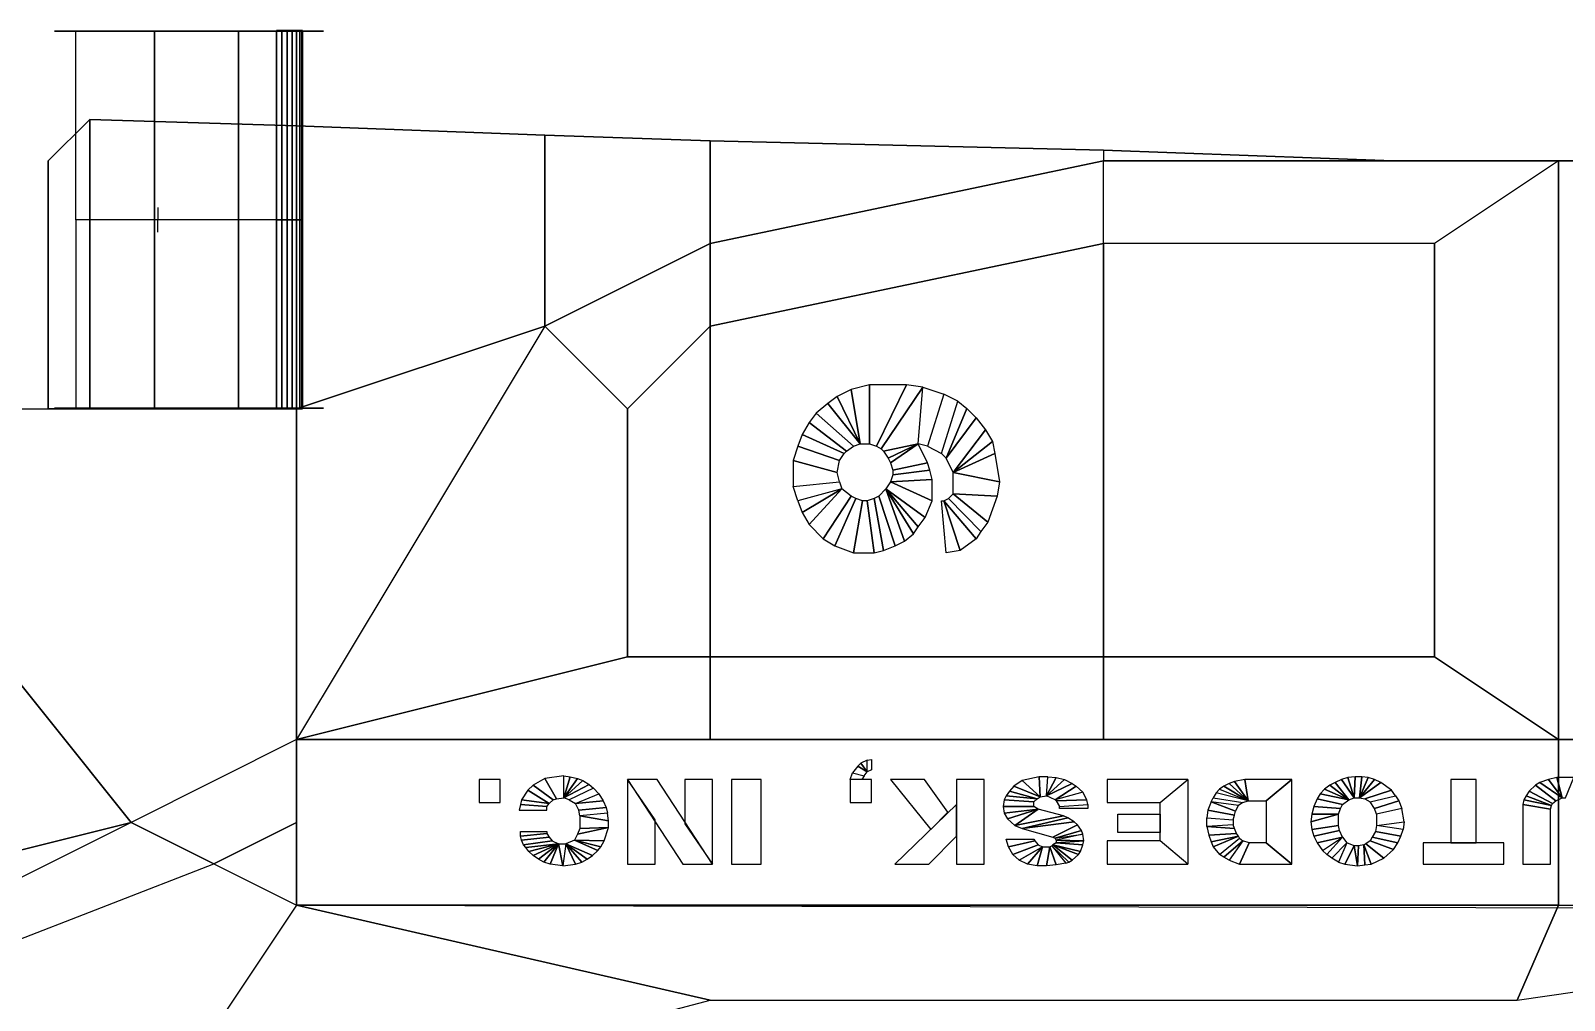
# Model space of a CAD drawing. Extents: x -11 to 118, y -54 to 30.
# Drawn here: x 18.79 to 37.32, y 15.85 to 27.57 of the extents above; entities that cross this region are included whole.
import ezdxf

# ---------------------------------------------------------------- set-up
doc = ezdxf.new("R2010")
doc.units = 0
doc.header["$MEASUREMENT"] = 0
doc.layers.get('0').update_dxf_attribs({"linetype": 'CONTINUOUS'})
for name, color, linetype in [('1', 1, 'CONTINUOUS'), ('5', 5, 'CONTINUOUS'), ('CAR1', 7, 'CONTINUOUS')]:
    doc.layers.add(name, color=color, linetype=linetype)

# ---------------------------------------------------------------- blocks, each defined once
blk = doc.blocks.new('W1', base_point=(186.463, 28.624, 6))
at = {"color": 5}
for p in [(183.11, 36.746, 5.315), (183.11, 35.746, 5.315)]:
    blk.add_line(p, (183.11, 36.246, 5.315), dxfattribs=at)
at = {"color": 5, "linetype": 'Continuous'}
for points in [[(180.61, 43.841, 6.815), (180.61, 43.841, 5.315), (185.61, 43.841, 5.315), (185.61, 43.841, 6.815)], [(183.028, 36.246, 5.915), (181.128, 36.246, 5.965), (181.128, 43.841, 5.965), (183.028, 43.842, 5.915)], [(183.028, 36.246, 6.215), (181.128, 36.246, 6.165), (181.128, 43.841, 6.165), (183.028, 43.842, 6.215)], [(185.058, 36.246, 5.665), (183.028, 36.246, 5.915), (183.028, 43.842, 5.915), (185.058, 43.842, 5.665)], [(185.058, 36.246, 6.465), (183.028, 36.246, 6.215), (183.028, 43.842, 6.215), (185.058, 43.842, 6.465)], [(185.974, 36.246, 5.582), (185.058, 36.246, 5.665), (185.058, 43.842, 5.665), (185.974, 43.842, 5.582)], [(185.974, 36.246, 6.548), (185.058, 36.246, 6.465), (185.058, 43.842, 6.465), (185.974, 43.842, 6.548)], [(185.61, 43.841, 6.815), (187.11, 43.841, 6.315), (187.11, 43.841, 5.815), (185.61, 43.841, 5.315)], [(185.98, 43.868, 6.548), (185.98, 36.246, 6.548), (186.11, 36.246, 6.565), (186.11, 43.868, 6.565)], [(186.11, 43.868, 5.565), (186.11, 36.246, 5.565), (185.98, 36.246, 5.582), (185.98, 43.868, 5.582)], [(186.11, 43.868, 6.565), (186.11, 36.246, 6.565), (186.239, 36.246, 6.548), (186.239, 43.868, 6.548)], [(186.239, 43.868, 5.582), (186.239, 36.246, 5.582), (186.11, 36.246, 5.565), (186.11, 43.868, 5.565)], [(186.239, 43.868, 6.548), (186.239, 36.246, 6.548), (186.36, 36.246, 6.498), (186.36, 43.868, 6.498)], [(186.36, 43.868, 5.632), (186.36, 36.246, 5.632), (186.239, 36.246, 5.582), (186.239, 43.868, 5.582)], [(186.36, 43.868, 6.498), (186.36, 36.246, 6.498), (186.463, 36.246, 6.418), (186.463, 43.868, 6.418)], [(186.463, 43.868, 5.711), (186.463, 36.246, 5.711), (186.36, 36.246, 5.632), (186.36, 43.868, 5.632)], [(186.463, 43.868, 6.418), (186.463, 36.246, 6.418), (186.543, 36.246, 6.315), (186.543, 43.868, 6.315)], [(186.543, 43.868, 5.815), (186.543, 36.246, 5.815), (186.463, 36.246, 5.711), (186.463, 43.868, 5.711)], [(186.543, 43.868, 6.315), (186.543, 36.246, 6.315), (186.593, 36.246, 6.194), (186.593, 43.868, 6.194)], [(186.593, 43.868, 5.935), (186.593, 36.246, 5.935), (186.543, 36.246, 5.815), (186.543, 43.868, 5.815)], [(186.593, 43.868, 6.194), (186.593, 36.246, 6.194), (186.61, 36.246, 6.065), (186.61, 43.868, 6.065)], [(186.61, 43.868, 6.065), (186.61, 36.246, 6.065), (186.593, 36.246, 5.935), (186.593, 43.868, 5.935)], [(183.028, 36.246, 6.215), (181.128, 36.246, 6.165), (181.128, 28.65, 6.165), (183.028, 28.65, 6.215)], [(183.028, 36.246, 5.915), (181.128, 36.246, 5.965), (181.128, 28.65, 5.965), (183.028, 28.65, 5.915)], [(185.058, 36.246, 6.465), (183.028, 36.246, 6.215), (183.028, 28.65, 6.215), (185.058, 28.65, 6.465)], [(185.058, 36.246, 5.665), (183.028, 36.246, 5.915), (183.028, 28.65, 5.915), (185.058, 28.65, 5.665)], [(185.974, 36.246, 6.548), (185.058, 36.246, 6.465), (185.058, 28.65, 6.465), (185.974, 28.65, 6.548)], [(185.974, 36.246, 5.582), (185.058, 36.246, 5.665), (185.058, 28.65, 5.665), (185.974, 28.65, 5.582)], [(186.11, 28.624, 5.565), (186.11, 36.246, 5.565), (185.98, 36.246, 5.582), (185.98, 28.624, 5.582)], [(185.98, 28.624, 6.548), (185.98, 36.246, 6.548), (186.11, 36.246, 6.565), (186.11, 28.624, 6.565)], [(186.239, 28.624, 5.582), (186.239, 36.246, 5.582), (186.11, 36.246, 5.565), (186.11, 28.624, 5.565)], [(186.11, 28.624, 6.565), (186.11, 36.246, 6.565), (186.239, 36.246, 6.548), (186.239, 28.624, 6.548)], [(186.36, 28.624, 5.632), (186.36, 36.246, 5.632), (186.239, 36.246, 5.582), (186.239, 28.624, 5.582)], [(186.239, 28.624, 6.548), (186.239, 36.246, 6.548), (186.36, 36.246, 6.498), (186.36, 28.624, 6.498)], [(186.463, 28.624, 5.711), (186.463, 36.246, 5.711), (186.36, 36.246, 5.632), (186.36, 28.624, 5.632)], [(186.36, 28.624, 6.498), (186.36, 36.246, 6.498), (186.463, 36.246, 6.418), (186.463, 28.624, 6.418)], [(186.543, 28.624, 5.815), (186.543, 36.246, 5.815), (186.463, 36.246, 5.711), (186.463, 28.624, 5.711)], [(186.463, 28.624, 6.418), (186.463, 36.246, 6.418), (186.543, 36.246, 6.315), (186.543, 28.624, 6.315)], [(186.593, 28.624, 5.935), (186.593, 36.246, 5.935), (186.543, 36.246, 5.815), (186.543, 28.624, 5.815)], [(186.543, 28.624, 6.315), (186.543, 36.246, 6.315), (186.593, 36.246, 6.194), (186.593, 28.624, 6.194)], [(186.61, 28.624, 6.065), (186.61, 36.246, 6.065), (186.593, 36.246, 5.935), (186.593, 28.624, 5.935)], [(186.593, 28.624, 6.194), (186.593, 36.246, 6.194), (186.61, 36.246, 6.065), (186.61, 28.624, 6.065)], [(180.61, 28.65, 6.815), (180.61, 28.65, 5.315), (185.61, 28.65, 5.315), (185.61, 28.65, 6.815)], [(185.61, 28.65, 6.815), (187.11, 28.65, 6.315), (187.11, 28.65, 5.815), (185.61, 28.65, 5.315)]]:
    blk.add_3dface(points, dxfattribs=at)

msp = doc.modelspace()

# ---------------------------------------------------------------- linework, layer by layer
at = {"layer": '1', "linetype": 'Continuous'}
for points in [[(28.533, 23.149, 4.887), (28.813, 22.576, 4.827), (28.701, 23.235, 4.851)], [(28.813, 22.576, 4.827), (28.925, 22.576, 4.803), (28.925, 23.292, 4.803), (28.701, 23.235, 4.851)], [(28.925, 23.292, 4.803), (28.925, 22.576, 4.803), (29.009, 22.547, 4.786), (29.373, 23.292, 4.708)], [(29.009, 22.547, 4.786), (29.065, 22.518, 4.774), (29.569, 23.263, 4.666), (29.373, 23.292, 4.708)], [(29.065, 22.518, 4.774), (29.093, 22.49, 4.768), (29.513, 22.576, 4.678), (29.569, 23.263, 4.666)], [(29.569, 23.263, 4.666), (29.822, 23.177, 4.613), (29.625, 22.547, 4.655), (29.513, 22.576, 4.678)], [(29.625, 22.547, 4.655), (29.794, 22.461, 4.619), (29.99, 23.091, 4.577), (29.822, 23.177, 4.613)], [(28.28, 22.948, 4.94), (28.729, 22.547, 4.845), (28.813, 22.576, 4.827), (28.421, 23.063, 4.911)], [(28.421, 23.063, 4.911), (28.813, 22.576, 4.827), (28.533, 23.149, 4.887)], [(29.99, 23.091, 4.577), (30.102, 23.005, 4.553), (29.85, 22.404, 4.607), (29.794, 22.461, 4.619)], [(29.85, 22.404, 4.607), (30.102, 23.005, 4.553), (30.214, 22.891, 4.529)], [(28.112, 22.69, 4.976), (28.617, 22.461, 4.869), (28.645, 22.49, 4.863), (28.196, 22.833, 4.958)], [(28.196, 22.833, 4.958), (28.645, 22.49, 4.863), (28.729, 22.547, 4.845), (28.28, 22.948, 4.94)], [(29.85, 22.404, 4.607), (30.214, 22.891, 4.529), (30.326, 22.748, 4.506), (29.934, 22.232, 4.589)], [(28.056, 22.547, 4.988), (28.56, 22.375, 4.881), (28.617, 22.461, 4.869), (28.112, 22.69, 4.976)], [(29.934, 22.232, 4.589), (30.326, 22.748, 4.506), (30.41, 22.604, 4.488), (29.934, 22.232, 4.589)], [(28, 22.375, 5), (28.533, 22.232, 4.887), (28.56, 22.375, 4.881), (28.056, 22.547, 4.988)], [(29.149, 22.404, 4.756), (29.513, 22.576, 4.678), (29.093, 22.49, 4.768)], [(29.177, 22.347, 4.75), (29.513, 22.576, 4.678), (29.149, 22.404, 4.756)], [(29.205, 22.26, 4.744), (29.625, 22.347, 4.655), (29.513, 22.576, 4.678), (29.177, 22.347, 4.75)], [(29.934, 22.232, 4.589), (30.41, 22.604, 4.488), (30.438, 22.461, 4.482), (29.934, 22.232, 4.589)], [(29.934, 22.232, 4.589), (30.438, 22.461, 4.482), (30.494, 22.117, 4.47), (29.934, 22.232, 4.589)], [(28, 22.06, 5), (28.56, 22.117, 4.881), (28.533, 22.232, 4.887), (28, 22.375, 5)], [(29.177, 22.117, 4.75), (29.681, 22.146, 4.643), (29.654, 22.26, 4.649), (29.205, 22.203, 4.744)], [(29.205, 22.203, 4.744), (29.654, 22.26, 4.649), (29.625, 22.347, 4.655), (29.205, 22.26, 4.744)], [(28, 22.06, 5), (28.56, 22.117, 4.881), (28.589, 22.031, 4.875), (28.056, 21.888, 4.988)], [(29.121, 22.031, 4.762), (29.598, 21.687, 4.66), (29.681, 21.888, 4.643), (29.177, 22.117, 4.75)], [(29.177, 22.117, 4.75), (29.681, 21.888, 4.643), (29.681, 22.146, 4.643), (29.177, 22.117, 4.75)], [(29.934, 22.232, 4.589), (30.494, 22.117, 4.47), (30.466, 21.945, 4.476), (29.934, 21.974, 4.589)], [(28.056, 21.888, 4.988), (28.112, 21.745, 4.976), (28.589, 22.031, 4.875)], [(28.112, 21.745, 4.976), (28.196, 21.602, 4.958), (28.589, 22.031, 4.875)], [(28.589, 22.031, 4.875), (28.196, 21.602, 4.958), (28.364, 21.43, 4.923), (28.701, 21.945, 4.851)], [(28.364, 21.43, 4.923), (28.504, 21.344, 4.893), (28.757, 21.917, 4.839), (28.701, 21.945, 4.851)], [(28.504, 21.344, 4.893), (28.729, 21.258, 4.845), (28.841, 21.888, 4.821), (28.757, 21.917, 4.839)], [(28.841, 21.888, 4.821), (28.729, 21.258, 4.845), (28.981, 21.258, 4.791), (28.897, 21.888, 4.809)], [(28.897, 21.888, 4.809), (28.981, 21.258, 4.791), (29.093, 21.286, 4.768), (28.981, 21.917, 4.791)], [(28.981, 21.917, 4.791), (29.093, 21.286, 4.768), (29.233, 21.344, 4.738), (29.037, 21.945, 4.78)], [(29.037, 21.945, 4.78), (29.233, 21.344, 4.738), (29.345, 21.401, 4.714), (29.121, 22.031, 4.762)], [(29.121, 22.031, 4.762), (29.513, 21.573, 4.678), (29.598, 21.687, 4.66), (29.121, 22.031, 4.762)], [(29.121, 22.031, 4.762), (29.457, 21.487, 4.69), (29.513, 21.573, 4.678), (29.121, 22.031, 4.762)], [(29.121, 22.031, 4.762), (29.345, 21.401, 4.714), (29.457, 21.487, 4.69), (29.121, 22.031, 4.762)], [(29.822, 21.888, 4.613), (30.018, 21.286, 4.571), (29.85, 21.258, 4.607), (29.794, 21.888, 4.619)], [(29.878, 21.917, 4.601), (30.27, 21.515, 4.517), (30.214, 21.43, 4.529), (29.822, 21.888, 4.613)], [(29.822, 21.888, 4.613), (30.214, 21.43, 4.529), (30.018, 21.286, 4.571), (29.822, 21.888, 4.613)], [(29.934, 21.974, 4.589), (30.354, 21.63, 4.5), (30.27, 21.515, 4.517), (29.878, 21.917, 4.601)], [(29.934, 21.974, 4.589), (30.466, 21.945, 4.476), (30.354, 21.63, 4.5), (29.934, 21.974, 4.589)], [(28.897, 18.61, 6.562), (28.897, 18.75, 6.347), (28.82, 18.715, 6.401)], [(28.897, 18.75, 6.347), (28.949, 18.761, 6.33), (28.949, 18.634, 6.526), (28.897, 18.61, 6.562)], [(25.231, 18.297, 7.044), (25.231, 18.564, 6.633), (25, 18.529, 6.687), (25.141, 18.285, 7.063)], [(25.231, 18.297, 7.044), (25.231, 18.564, 6.633), (25.308, 18.552, 6.652), (25.231, 18.297, 7.044)], [(25.231, 18.297, 7.044), (25.308, 18.552, 6.652), (25.397, 18.529, 6.687)], [(28.833, 18.517, 6.705), (28.692, 18.517, 6.705), (28.718, 18.599, 6.58), (28.859, 18.564, 6.633)], [(28.859, 18.564, 6.633), (28.897, 18.61, 6.562), (28.782, 18.68, 6.455), (28.718, 18.599, 6.58)], [(28.897, 18.61, 6.562), (28.82, 18.715, 6.401), (28.782, 18.68, 6.455)], [(30.987, 18.309, 7.027), (30.974, 18.552, 6.652), (30.769, 18.506, 6.723)], [(31.064, 18.32, 7.009), (31.077, 18.552, 6.652), (30.974, 18.552, 6.652), (30.987, 18.309, 7.027)], [(31.064, 18.32, 7.009), (31.077, 18.552, 6.652), (31.179, 18.541, 6.669), (31.064, 18.32, 7.009)], [(31.064, 18.32, 7.009), (31.179, 18.541, 6.669), (31.282, 18.517, 6.705), (31.064, 18.32, 7.009)], [(34.782, 18.297, 7.044), (34.705, 18.541, 6.669), (34.628, 18.517, 6.705), (34.782, 18.297, 7.044)], [(34.782, 18.297, 7.044), (34.795, 18.552, 6.652), (34.705, 18.541, 6.669), (34.782, 18.297, 7.044)], [(34.846, 18.297, 7.044), (34.872, 18.552, 6.652), (34.795, 18.552, 6.652), (34.782, 18.297, 7.044)], [(34.846, 18.297, 7.044), (34.949, 18.541, 6.669), (34.872, 18.552, 6.652), (34.846, 18.297, 7.044)], [(34.846, 18.297, 7.044), (35.026, 18.517, 6.705), (34.949, 18.541, 6.669), (34.846, 18.297, 7.044)], [(37.295, 18.297, 7.044), (37.231, 18.541, 6.669), (37.128, 18.517, 6.705), (37.295, 18.297, 7.044)], [(37.334, 18.297, 7.044), (37.436, 18.541, 6.669), (37.231, 18.541, 6.669), (37.295, 18.297, 7.044)], [(24.461, 18.239, 7.134), (24.461, 18.517, 6.705), (24.205, 18.517, 6.705), (24.205, 18.239, 7.134)], [(25.051, 18.227, 7.152), (24.795, 18.39, 6.902), (24.718, 18.274, 7.08), (25.051, 18.227, 7.152)], [(25.102, 18.274, 7.08), (24.859, 18.448, 6.812), (24.795, 18.39, 6.902), (25.051, 18.227, 7.152)], [(25.141, 18.285, 7.063), (25, 18.529, 6.687), (24.859, 18.448, 6.812), (25.102, 18.274, 7.08)], [(25.231, 18.297, 7.044), (25.397, 18.529, 6.687), (25.461, 18.506, 6.723), (25.231, 18.297, 7.044)], [(25.231, 18.297, 7.044), (25.461, 18.506, 6.723), (25.538, 18.459, 6.794)], [(25.231, 18.297, 7.044), (25.538, 18.459, 6.794), (25.59, 18.413, 6.866), (25.295, 18.274, 7.08)], [(25.295, 18.274, 7.08), (25.372, 18.227, 7.152), (25.654, 18.343, 6.973), (25.59, 18.413, 6.866)], [(26.333, 17.496, 8.277), (26.333, 18.03, 7.455), (26, 18.517, 6.705), (26, 17.496, 8.277)], [(27.026, 17.496, 8.277), (26.359, 18.517, 6.705), (26, 18.517, 6.705), (26.667, 17.496, 8.277)], [(27.026, 17.496, 8.277), (27.026, 18.517, 6.705), (26.692, 18.517, 6.705), (26.692, 17.984, 7.526)], [(27.615, 17.496, 8.277), (27.615, 18.517, 6.705), (27.256, 18.517, 6.705), (27.256, 17.496, 8.277)], [(28.949, 18.239, 7.134), (28.949, 18.517, 6.705), (28.692, 18.517, 6.705), (28.692, 18.239, 7.134)], [(29.872, 18.123, 7.313), (29.59, 18.517, 6.705), (29.179, 18.517, 6.705), (29.667, 17.914, 7.634)], [(30.308, 17.496, 8.277), (30.308, 18.517, 6.705), (29.974, 18.517, 6.705), (29.974, 17.496, 8.277)], [(30.949, 18.285, 7.063), (30.615, 18.378, 6.919), (30.577, 18.32, 7.009)], [(30.949, 18.285, 7.063), (30.987, 18.309, 7.027), (30.667, 18.436, 6.83), (30.615, 18.378, 6.919)], [(30.987, 18.309, 7.027), (30.769, 18.506, 6.723), (30.667, 18.436, 6.83)], [(31.064, 18.32, 7.009), (31.282, 18.517, 6.705), (31.372, 18.471, 6.777), (31.064, 18.32, 7.009)], [(31.064, 18.32, 7.009), (31.372, 18.471, 6.777), (31.423, 18.436, 6.83), (31.167, 18.274, 7.08)], [(31.167, 18.274, 7.08), (31.423, 18.436, 6.83), (31.5, 18.367, 6.937)], [(31.5, 18.367, 6.937), (31.167, 18.274, 7.08), (31.179, 18.262, 7.098), (31.551, 18.274, 7.08)], [(32.436, 18.239, 7.134), (32.769, 18.517, 6.705), (31.795, 18.517, 6.705), (31.795, 18.239, 7.134)], [(32.769, 17.496, 8.277), (32.436, 17.775, 7.848), (32.436, 18.239, 7.134), (32.769, 18.517, 6.705)], [(33.436, 18.239, 7.134), (33.5, 18.262, 7.098), (33.115, 18.355, 6.955), (33.077, 18.297, 7.044)], [(33.5, 18.262, 7.098), (33.115, 18.355, 6.955), (33.154, 18.401, 6.884), (33.5, 18.262, 7.098)], [(33.5, 18.262, 7.098), (33.205, 18.436, 6.83), (33.154, 18.401, 6.884), (33.5, 18.262, 7.098)], [(33.5, 18.262, 7.098), (33.269, 18.471, 6.777), (33.205, 18.436, 6.83), (33.5, 18.262, 7.098)], [(33.5, 18.262, 7.098), (33.333, 18.494, 6.741), (33.269, 18.471, 6.777), (33.5, 18.262, 7.098)], [(33.5, 18.262, 7.098), (33.461, 18.517, 6.705), (33.333, 18.494, 6.741)], [(33.718, 18.262, 7.098), (34.026, 18.517, 6.705), (33.461, 18.517, 6.705), (33.5, 18.262, 7.098)], [(34.026, 17.496, 8.277), (34.026, 18.517, 6.705), (33.718, 18.262, 7.098), (33.718, 17.751, 7.885)], [(34.718, 18.274, 7.08), (34.423, 18.401, 6.884), (34.372, 18.343, 6.973)], [(34.718, 18.274, 7.08), (34.487, 18.448, 6.812), (34.423, 18.401, 6.884)], [(34.718, 18.274, 7.08), (34.551, 18.483, 6.758), (34.487, 18.448, 6.812)], [(34.782, 18.297, 7.044), (34.628, 18.517, 6.705), (34.551, 18.483, 6.758), (34.718, 18.274, 7.08)], [(34.846, 18.297, 7.044), (35.102, 18.483, 6.758), (35.026, 18.517, 6.705), (34.846, 18.297, 7.044)], [(34.91, 18.285, 7.063), (35.231, 18.39, 6.902), (35.102, 18.483, 6.758), (34.846, 18.297, 7.044)], [(35.282, 18.32, 7.009), (35.231, 18.39, 6.902), (34.91, 18.285, 7.063), (34.974, 18.25, 7.116)], [(36.256, 17.751, 7.885), (36.256, 18.517, 6.705), (35.949, 18.517, 6.705), (35.949, 17.751, 7.885)], [(37.179, 18.227, 7.152), (36.897, 18.378, 6.919), (36.859, 18.32, 7.009), (37.167, 18.204, 7.188)], [(37.218, 18.262, 7.098), (36.974, 18.448, 6.812), (36.897, 18.378, 6.919), (37.179, 18.227, 7.152)], [(37.295, 18.297, 7.044), (37.026, 18.483, 6.758), (36.974, 18.448, 6.812), (37.218, 18.262, 7.098)], [(37.295, 18.297, 7.044), (37.128, 18.517, 6.705), (37.026, 18.483, 6.758), (37.295, 18.297, 7.044)], [(25.026, 18.193, 7.205), (24.705, 18.216, 7.169), (24.692, 18.146, 7.276), (25.026, 18.146, 7.276)], [(25.051, 18.227, 7.152), (24.718, 18.274, 7.08), (24.705, 18.216, 7.169), (25.026, 18.193, 7.205)], [(25.372, 18.227, 7.152), (25.654, 18.343, 6.973), (25.705, 18.262, 7.098)], [(25.41, 18.146, 7.276), (25.372, 18.227, 7.152), (25.705, 18.262, 7.098), (25.743, 18.181, 7.223)], [(25.423, 18.077, 7.384), (25.41, 18.146, 7.276), (25.743, 18.181, 7.223), (25.756, 18.111, 7.33)], [(29.641, 17.496, 8.277), (29.974, 17.833, 7.759), (29.974, 18.216, 7.169), (29.231, 17.496, 8.277)], [(30.91, 18.193, 7.205), (30.91, 18.25, 7.116), (30.551, 18.274, 7.08), (30.538, 18.193, 7.205)], [(30.961, 18.158, 7.259), (30.91, 18.193, 7.205), (30.538, 18.193, 7.205), (30.551, 18.111, 7.33)], [(30.91, 18.25, 7.116), (30.949, 18.285, 7.063), (30.577, 18.32, 7.009), (30.551, 18.274, 7.08)], [(31.551, 18.274, 7.08), (31.179, 18.262, 7.098), (31.218, 18.193, 7.205), (31.564, 18.216, 7.169)], [(31.564, 18.216, 7.169), (31.564, 18.169, 7.241), (31.218, 18.169, 7.241), (31.218, 18.193, 7.205)], [(33.333, 18.088, 7.366), (33.346, 18.134, 7.295), (33.051, 18.25, 7.116), (33.013, 18.146, 7.276)], [(33.384, 18.204, 7.188), (33.051, 18.25, 7.116), (33.077, 18.297, 7.044), (33.436, 18.239, 7.134)], [(33.384, 18.204, 7.188), (33.051, 18.25, 7.116), (33.346, 18.134, 7.295)], [(34.59, 18.1, 7.348), (34.615, 18.169, 7.241), (34.295, 18.193, 7.205), (34.269, 18.1, 7.348)], [(34.615, 18.169, 7.241), (34.641, 18.216, 7.169), (34.333, 18.285, 7.063), (34.295, 18.193, 7.205)], [(34.718, 18.274, 7.08), (34.372, 18.343, 6.973), (34.333, 18.285, 7.063), (34.641, 18.216, 7.169)], [(34.974, 18.25, 7.116), (35.282, 18.32, 7.009), (35.32, 18.262, 7.098), (35.026, 18.169, 7.241)], [(35.026, 18.169, 7.241), (35.32, 18.262, 7.098), (35.359, 18.169, 7.241), (35.051, 18.1, 7.348)], [(35.384, 18.007, 7.491), (35.359, 18.169, 7.241), (35.051, 18.1, 7.348), (35.051, 17.961, 7.562)], [(37.154, 18.158, 7.259), (37.167, 18.204, 7.188), (36.833, 18.274, 7.08), (36.82, 18.216, 7.169)], [(37.154, 17.496, 8.277), (37.154, 18.158, 7.259), (36.82, 18.216, 7.169), (36.82, 17.496, 8.277)], [(37.167, 18.204, 7.188), (36.859, 18.32, 7.009), (36.833, 18.274, 7.08), (37.167, 18.204, 7.188)], [(25.423, 18.077, 7.384), (25.769, 18.018, 7.474), (25.756, 18.111, 7.33), (25.423, 18.077, 7.384)], [(25.423, 17.926, 7.616), (25.769, 17.937, 7.599), (25.769, 18.018, 7.474), (25.423, 18.077, 7.384)], [(30.961, 18.158, 7.259), (30.551, 18.111, 7.33), (30.59, 18.042, 7.438)], [(30.961, 18.158, 7.259), (30.59, 18.042, 7.438), (30.679, 17.961, 7.562)], [(31.269, 18.077, 7.384), (30.961, 18.158, 7.259), (30.679, 17.961, 7.562)], [(31.32, 18.053, 7.42), (31.269, 18.077, 7.384), (30.679, 17.961, 7.562), (30.769, 17.926, 7.616)], [(31.397, 18.007, 7.491), (31.32, 18.053, 7.42), (30.769, 17.926, 7.616)], [(31.141, 17.821, 7.777), (31.436, 17.972, 7.545), (31.397, 18.007, 7.491), (30.769, 17.926, 7.616)], [(32.436, 17.879, 7.687), (31.923, 17.879, 7.687), (31.923, 18.1, 7.348), (32.436, 18.1, 7.348)], [(33.32, 18.03, 7.455), (33.333, 18.088, 7.366), (33.013, 18.146, 7.276), (33, 18.053, 7.42)], [(33, 17.949, 7.58), (33, 18.053, 7.42), (33.32, 18.03, 7.455), (33.32, 17.972, 7.545)], [(34.59, 18.1, 7.348), (34.269, 18.1, 7.348), (34.256, 18.007, 7.491)], [(34.59, 17.961, 7.562), (34.59, 18.1, 7.348), (34.256, 18.007, 7.491), (34.269, 17.914, 7.634)], [(35.051, 17.961, 7.562), (35.384, 18.007, 7.491), (35.372, 17.914, 7.634)], [(24.705, 17.891, 7.67), (25.026, 17.891, 7.67), (25.026, 17.867, 7.706), (24.705, 17.833, 7.759)], [(24.705, 17.833, 7.759), (25.026, 17.867, 7.706), (25.051, 17.821, 7.777), (24.718, 17.786, 7.831)], [(24.718, 17.786, 7.831), (25.051, 17.821, 7.777), (25.09, 17.775, 7.848), (24.743, 17.729, 7.92)], [(25.359, 17.786, 7.831), (25.718, 17.775, 7.848), (25.769, 17.937, 7.599), (25.397, 17.856, 7.724)], [(25.397, 17.856, 7.724), (25.769, 17.937, 7.599), (25.423, 17.926, 7.616)], [(30.577, 17.798, 7.812), (30.91, 17.798, 7.812), (30.923, 17.775, 7.848), (30.602, 17.705, 7.956)], [(31.487, 17.902, 7.652), (31.436, 17.972, 7.545), (31.141, 17.821, 7.777), (31.167, 17.81, 7.795)], [(31.5, 17.856, 7.724), (31.487, 17.902, 7.652), (31.167, 17.81, 7.795)], [(31.179, 17.786, 7.831), (31.167, 17.81, 7.795), (31.5, 17.856, 7.724)], [(31.513, 17.775, 7.848), (31.5, 17.856, 7.724), (31.179, 17.786, 7.831)], [(33.333, 17.926, 7.616), (33.32, 17.972, 7.545), (33, 17.949, 7.58)], [(33.359, 17.867, 7.706), (33.333, 17.926, 7.616), (33, 17.949, 7.58), (33.026, 17.845, 7.741)], [(33.384, 17.833, 7.759), (33.359, 17.867, 7.706), (33.026, 17.845, 7.741), (33.051, 17.763, 7.866)], [(33.384, 17.833, 7.759), (33.051, 17.763, 7.866), (33.077, 17.705, 7.956)], [(33.397, 17.81, 7.795), (33.384, 17.833, 7.759), (33.077, 17.705, 7.956), (33.154, 17.613, 8.098)], [(33.436, 17.775, 7.848), (33.205, 17.578, 8.152), (33.154, 17.613, 8.098), (33.397, 17.81, 7.795)], [(34.602, 17.902, 7.652), (34.59, 17.961, 7.562), (34.269, 17.914, 7.634), (34.295, 17.833, 7.759)], [(34.641, 17.821, 7.777), (34.602, 17.902, 7.652), (34.295, 17.833, 7.759), (34.333, 17.751, 7.885)], [(34.641, 17.821, 7.777), (34.333, 17.751, 7.885), (34.397, 17.659, 8.027)], [(34.397, 17.659, 8.027), (34.641, 17.821, 7.777), (34.449, 17.613, 8.098)], [(34.692, 17.751, 7.885), (34.513, 17.566, 8.17), (34.449, 17.613, 8.098), (34.641, 17.821, 7.777)], [(35.256, 17.67, 8.009), (35.308, 17.751, 7.885), (35, 17.821, 7.777), (34.974, 17.775, 7.848)], [(35.308, 17.751, 7.885), (35.346, 17.833, 7.759), (35.038, 17.891, 7.67), (35, 17.821, 7.777)], [(35.346, 17.833, 7.759), (35.372, 17.914, 7.634), (35.051, 17.961, 7.562), (35.038, 17.891, 7.67)], [(24.743, 17.729, 7.92), (25.09, 17.775, 7.848), (25.167, 17.74, 7.902), (24.769, 17.694, 7.973)], [(24.769, 17.694, 7.973), (25.167, 17.74, 7.902), (24.808, 17.647, 8.045)], [(24.808, 17.647, 8.045), (25.167, 17.74, 7.902), (24.859, 17.601, 8.117)], [(24.859, 17.601, 8.117), (25.167, 17.74, 7.902), (24.923, 17.554, 8.188)], [(24.923, 17.554, 8.188), (25.167, 17.74, 7.902), (24.987, 17.519, 8.242)], [(24.987, 17.519, 8.242), (25.167, 17.74, 7.902), (25.064, 17.496, 8.277)], [(25.064, 17.496, 8.277), (25.167, 17.74, 7.902), (25.218, 17.473, 8.313)], [(25.218, 17.473, 8.313), (25.167, 17.74, 7.902), (25.256, 17.74, 7.902), (25.218, 17.473, 8.313)], [(25.218, 17.473, 8.313), (25.372, 17.496, 8.277), (25.256, 17.74, 7.902)], [(25.256, 17.74, 7.902), (25.577, 17.601, 8.117), (25.641, 17.659, 8.027), (25.359, 17.786, 7.831)], [(25.256, 17.74, 7.902), (25.513, 17.554, 8.188), (25.577, 17.601, 8.117), (25.256, 17.74, 7.902)], [(25.256, 17.74, 7.902), (25.449, 17.519, 8.242), (25.513, 17.554, 8.188), (25.256, 17.74, 7.902)], [(25.256, 17.74, 7.902), (25.372, 17.496, 8.277), (25.449, 17.519, 8.242), (25.256, 17.74, 7.902)], [(25.359, 17.786, 7.831), (25.679, 17.705, 7.956), (25.718, 17.775, 7.848), (25.359, 17.786, 7.831)], [(25.359, 17.786, 7.831), (25.641, 17.659, 8.027), (25.679, 17.705, 7.956), (25.359, 17.786, 7.831)], [(30.602, 17.705, 7.956), (30.923, 17.775, 7.848), (30.961, 17.729, 7.92), (30.654, 17.613, 8.098)], [(30.654, 17.613, 8.098), (30.961, 17.729, 7.92), (31.013, 17.705, 7.956), (30.731, 17.543, 8.206)], [(30.731, 17.543, 8.206), (31.013, 17.705, 7.956), (30.833, 17.496, 8.277)], [(30.833, 17.496, 8.277), (31.013, 17.705, 7.956), (30.949, 17.473, 8.313)], [(30.949, 17.473, 8.313), (31.013, 17.705, 7.956), (31.102, 17.705, 7.956), (31.064, 17.473, 8.313)], [(31.064, 17.473, 8.313), (31.102, 17.705, 7.956), (31.179, 17.485, 8.295)], [(31.179, 17.485, 8.295), (31.102, 17.705, 7.956), (31.128, 17.717, 7.937), (31.295, 17.508, 8.259)], [(31.333, 17.519, 8.242), (31.372, 17.543, 8.206), (31.141, 17.729, 7.92), (31.128, 17.717, 7.937)], [(31.295, 17.508, 8.259), (31.333, 17.519, 8.242), (31.128, 17.717, 7.937)], [(31.474, 17.647, 8.045), (31.5, 17.729, 7.92), (31.179, 17.751, 7.885), (31.141, 17.729, 7.92)], [(31.449, 17.613, 8.098), (31.474, 17.647, 8.045), (31.141, 17.729, 7.92)], [(31.372, 17.543, 8.206), (31.449, 17.613, 8.098), (31.141, 17.729, 7.92)], [(31.513, 17.775, 7.848), (31.179, 17.786, 7.831), (31.179, 17.751, 7.885)], [(31.5, 17.729, 7.92), (31.513, 17.775, 7.848), (31.179, 17.751, 7.885)], [(32.769, 17.496, 8.277), (32.436, 17.775, 7.848), (31.795, 17.775, 7.848), (31.795, 17.496, 8.277)], [(33.269, 17.543, 8.206), (33.205, 17.578, 8.152), (33.436, 17.775, 7.848)], [(33.397, 17.496, 8.277), (33.513, 17.751, 7.885), (33.436, 17.775, 7.848), (33.269, 17.543, 8.206)], [(34.026, 17.496, 8.277), (33.718, 17.751, 7.885), (33.513, 17.751, 7.885), (33.397, 17.496, 8.277)], [(34.59, 17.519, 8.242), (34.513, 17.566, 8.17), (34.692, 17.751, 7.885)], [(34.667, 17.496, 8.277), (34.782, 17.717, 7.937), (34.692, 17.751, 7.885), (34.59, 17.519, 8.242)], [(34.82, 17.473, 8.313), (34.782, 17.717, 7.937), (34.667, 17.496, 8.277)], [(34.82, 17.473, 8.313), (34.833, 17.717, 7.937), (34.782, 17.717, 7.937)], [(34.82, 17.473, 8.313), (34.91, 17.485, 8.295), (34.897, 17.729, 7.92), (34.833, 17.717, 7.937)], [(34.987, 17.496, 8.277), (35.141, 17.566, 8.17), (34.923, 17.74, 7.902), (34.897, 17.729, 7.92)], [(34.987, 17.496, 8.277), (34.897, 17.729, 7.92), (34.91, 17.485, 8.295)], [(35.141, 17.566, 8.17), (35.256, 17.67, 8.009), (34.974, 17.775, 7.848), (34.923, 17.74, 7.902)], [(36.59, 17.496, 8.277), (36.59, 17.751, 7.885), (35.615, 17.751, 7.885), (35.615, 17.496, 8.277)]]:
    msp.add_3dface(points, dxfattribs=at)
at = {"layer": '5', "linetype": 'Continuous'}
for points in [[(19.5, 26.5, 4.25), (19.5, 23, 4.25), (19, 23, 4.25), (19, 26, 4.25)], [(19.5, 26.5, 3.75), (19.5, 23, 3.75), (19, 23, 3.75), (19, 26, 3.75)], [(19, 26, 4.25), (19.5, 26.5, 4.25), (19.5, 26.5, 3.75), (19, 26, 3.75)], [(22, 26.423, 3.75), (22, 23, 3.75), (19.5, 23, 4.25), (19.5, 26.5, 4.25)], [(22, 26.423, 3.25), (22, 23, 3.25), (19.5, 23, 3.75), (19.5, 26.5, 3.75)], [(19.5, 26.5, 4.25), (19.5, 26.5, 3.75), (22, 26.423, 3.25), (22, 26.423, 3.75)], [(25, 26.311, 3.25), (25, 24, 3.25), (22, 23, 3.75), (22, 26.423, 3.75)], [(25, 26.311, 2.75), (25, 24, 2.75), (22, 23, 3.25), (22, 26.423, 3.25)], [(22, 26.423, 3.75), (22, 26.423, 3.25), (25, 26.311, 2.75), (25, 26.311, 3.25)], [(27, 26.24, 3), (27, 25, 3), (25, 24, 3.25), (25, 26.311, 3.25)], [(27, 26.24, 2.5), (27, 25, 2.5), (25, 24, 2.75), (25, 26.311, 2.75)], [(25, 26.311, 3.25), (25, 26.311, 2.75), (27, 26.24, 2.5), (27, 26.24, 3)], [(31.75, 26, 2.75), (27, 25, 3), (27, 26.24, 3), (31.75, 26.128, 2.75)], [(31.75, 26, 2.25), (27, 25, 2.5), (27, 26.24, 2.5), (31.75, 26.128, 2.25)], [(31.75, 26.128, 2.75), (31.75, 26.128, 2.25), (27, 26.24, 2.5), (27, 26.24, 3)], [(19, 26, 4.25), (19, 23, 4.25), (19, 23, 3.75), (19, 26, 3.75)], [(27, 25, 6), (27, 25, 3), (31.75, 26, 2.75), (31.75, 26, 6)], [(31.75, 26), (31.75, 26, 2.25), (27, 25, 2.5), (27, 25)], [(31.75, 25, 4), (31.75, 26, 6), (27, 25, 6), (27, 24, 5)], [(31.75, 26, 2.75), (35.25, 26, 2.5), (31.75, 26.128, 2.75)], [(31.75, 26, 2.25), (35.25, 26, 2), (31.75, 26.128, 2.25)], [(31.75, 26.128, 2.75), (31.75, 26.128, 2.25), (35.25, 26, 2), (35.25, 26, 2.5)], [(31.75, 26, 6), (31.75, 26, 2.75), (35.25, 26, 2.5), (35.25, 26, 6)], [(31.75, 26, 2.25), (35.25, 26, 2), (35.25, 26), (31.75, 26)], [(37.25, 26, 6), (35.75, 25, 4), (31.75, 25, 4), (31.75, 26, 6)], [(35.25, 26, 6), (37.25, 26, 6), (37.25, 26), (35.25, 26)], [(37.25, 19, 6), (37.25, 26, 6), (35.75, 25, 4), (35.75, 20, 4)], [(41.75, 19, 6), (41.75, 26, 6), (37.25, 26, 6), (37.25, 19, 6)], [(41.75, 26), (41.75, 26, 6), (37.25, 26, 6), (37.25, 26)], [(25, 24, 6), (25, 24, 3.25), (27, 25, 3), (27, 25, 6)], [(27, 25), (27, 25, 2.5), (25, 24, 2.75), (25, 24)], [(27, 24, 5), (27, 25, 6), (25, 24, 6), (26, 23, 6)], [(31.75, 25, 4), (27, 24, 5), (27, 20, 5), (31.75, 20, 4)], [(22, 23, 6), (22, 23, 3.75), (25, 24, 3.25), (25, 24, 6)], [(25, 24), (25, 24, 2.75), (22, 23, 3.25), (22, 23)], [(26, 20, 6), (26, 23, 6), (25, 24, 6), (22, 19, 6)], [(25, 24, 6), (22, 19, 6), (22, 23, 6)], [(26, 23, 6), (26, 20, 6), (27, 20, 5), (27, 24, 5)], [(20, 18, 6), (16, 17, 6), (15, 20, 6), (16, 23, 6)], [(22, 23, 6), (22, 19, 6), (20, 18, 6), (16, 23, 6)], [(19, 23, 6), (19, 23, 4.25), (19.5, 23, 4.25), (19.5, 23, 6)], [(19.5, 23), (19.5, 23, 3.75), (19, 23, 3.75), (19, 23)], [(19.5, 23, 6), (19.5, 23, 4.25), (22, 23, 3.75), (22, 23, 6)], [(22, 23), (22, 23, 3.25), (19.5, 23, 3.75), (19.5, 23)], [(27, 19, 6), (27, 20, 5), (26, 20, 6), (22, 19, 6)], [(31.75, 19, 6), (31.75, 20, 4), (27, 20, 5), (27, 19, 6)], [(37.25, 19, 6), (35.75, 20, 4), (31.75, 20, 4), (31.75, 19, 6)], [(20, 18, 6), (21, 17.5, 7.5), (22, 18, 7.5), (22, 19, 6)], [(44.393, 16.955, 9), (41.75, 19, 6), (22, 19, 6), (22, 17, 9)], [(22, 19, 6), (22, 17, 9), (37.25, 17, 9), (37.25, 19, 6)], [(37.25, 19, 6), (37.25, 17, 9), (44.393, 16.955, 9), (41.75, 19, 6)], [(12, 14, 6), (14, 16, 6), (16, 17, 6), (20, 18, 6)], [(20, 18, 6), (12, 14, 6), (21, 17.5, 7.5)], [(21, 17.5, 7.5), (22, 17, 9), (22, 18, 7.5)], [(12, 14, 6), (21, 17.5, 7.5), (22, 17, 9), (20, 14, 9)], [(22, 17, 9), (20, 14, 9), (27, 15.848, 9.765)], [(22, 17, 9), (27, 15.848, 9.765), (36.75, 15.848, 9.765), (37.25, 17, 9)], [(37.25, 17, 9), (36.75, 15.848, 9.765), (44.393, 16.955, 9)]]:
    msp.add_3dface(points, dxfattribs=at)
at = {"layer": 'CAR1', "color": 197, "linetype": 'Continuous'}
for points in [[(35.75, 20, 4), (35.75, 25, 4), (31.75, 25, 4), (31.75, 20, 4)], [(35.75, 20, 4.1), (35.75, 25, 4.1), (31.75, 25, 4.1), (31.75, 20, 4.1)]]:
    msp.add_3dface(points, dxfattribs=at)

# ---------------------------------------------------------------- block references
at = {"layer": 'CAR1', "xscale": 0.5, "yscale": 0.3, "zscale": 0.5}
msp.add_blockref('W1', (22, 23, 6), dxfattribs=at)

doc.saveas('drawing.dxf')
